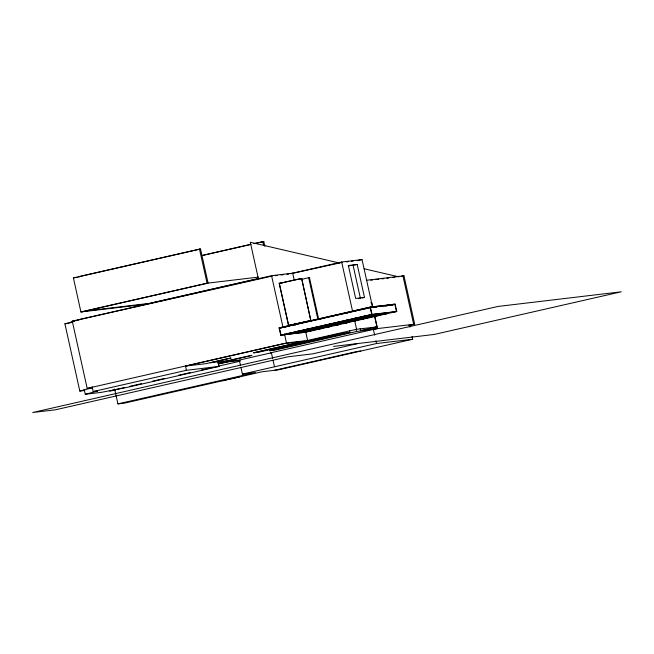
<?xml version="1.0" encoding="UTF-8"?>
<svg xmlns="http://www.w3.org/2000/svg" width="654" height="654" viewBox="0 0 654 654"><rect width="100%" height="100%" fill="white"/><g stroke="black" fill="none" stroke-linecap="round" stroke-linejoin="round"><path stroke-width="0.98" d="M301.649 278.457L310.83 320.574L301.649 278.457L279.193 283.411L288.52 325.455L296.417 324.523M310.977 320.509L288.52 325.455L304.036 322.062M84.709 390.479L79.813 391.059L64.901 323.779L74.417 321.269M73.215 321.801L69.406 322.798L71.376 322.569M79.813 391.059L92.181 387.797L87.178 388.394L72.267 321.114L271.557 275.686L292.69 273.176L341.666 262.009L362.03 259.589L372.559 307.078M84.153 389.326L85.257 394.288L97.626 391.027L93.211 391.55L92.108 386.588M300.824 279.544L309.44 277.533L318.76 319.585M258.559 278.498L145.327 304.306L80.916 311.958L73.403 277.876L199.503 249.125L200.533 249.011L208.086 283.084L81.938 311.844M200.533 249.011L78.464 276.83L80.475 276.593M202.241 255.412L250.866 244.326M253.842 243.648L263.791 241.489L264.87 246.354M203.263 255.297L250.891 244.433M254.864 243.525L263.791 241.489M80.916 311.958L207.065 283.207L258.281 277.116M290.817 273.715L342.459 262.36M357.174 260.701L362.03 259.589M348.206 265.99L357.19 264.478L364.499 297.423L362.046 297.979M401.319 276.299L403.968 275.808L414.685 324.163L408.783 325.512M305.778 332.216L280.746 335.191L279.119 327.834L370.09 307.094L395.122 304.118L396.757 311.484L305.483 332.257M282.054 327.376L372.118 307.216M372.191 307.061L374.325 306.955M287.261 326.542L283.272 327.343M372.298 307.159L375.429 306.824M373.401 307.028L376.532 306.693M373.516 307.118L377.554 306.211M374.619 306.988L379.843 306.301M374.472 307.151L380.865 305.819M378.919 306.374L381.969 305.688L379.99 306.497M379.034 306.464L382.991 305.565M383.219 305.753L385.361 305.639M383.334 305.843L386.457 305.508M384.438 305.712L388.59 304.895M385.656 305.68L389.694 304.764M385.5 305.843L390.871 304.985M385.966 305.859L391.975 304.854M389.956 305.058L393.005 304.372L391.1 305.173M390.07 305.156L394.019 304.249M391.018 305.189L395.122 304.118M280.746 335.191L371.725 314.451L396.757 311.484M87.178 388.394L286.477 342.966L307.609 340.456L356.577 329.289L376.949 326.869L374.538 315.988M217.88 361.466L218.984 366.436L186.398 370.303L185.466 366.101L283.411 343.775L304.543 341.265L254.21 352.735M303.783 341.355L253.45 352.825L258.453 352.236L340.072 333.63L349.923 332.453L349.481 330.458M349.923 332.453L269.661 350.757L274.917 350.127L356.544 331.521L377.513 328.586L374.856 316.618M93.211 391.55L186.398 370.303M218.084 363.076L251.962 355.351L228.483 360.599L210.163 362.774L231.083 358.008L205.83 363.681L185.466 366.101M360.191 328.651L360.624 330.589L376.949 326.869M218.289 363.877L230.143 361.18L239.307 360.092L271.402 352.776L272.644 358.376M218.338 363.984L227.085 361.989M124.644 387.52L109.708 390.928L115.48 390.242M129.623 386.391L141.566 383.661M152.521 381.168L164.473 378.445M178.411 375.265L190.355 372.543M201.309 370.05L213.261 367.319M218.232 366.191L240.141 361.196M218.984 366.436L125.666 387.708L101.035 392.408L85.257 394.288M358.155 343.489L312.694 353.855L288.071 356.782L55.418 409.813L32.7 412.511L497.996 306.448L621.3 291.79L434.117 334.464L333.54 346.416M240.958 367.564L242.413 374.104L376.532 343.53L412.69 339.238L412.069 336.434M114.622 389.04L117.916 403.894L255.313 372.576L242.413 374.104M274.492 370.295L356.798 351.533L360.869 351.051M412.69 339.238L278.571 369.812L261.935 371.783L124.538 403.109L117.916 403.894M301.51 278.522L279.193 283.411L282.16 283.059M305.982 321.637L307.92 321.212M309.44 277.533L308.655 277.68L317.975 319.724M73.403 277.876L77.425 277.402M346.318 261.902L348.247 261.674M351.141 261.33L353.07 261.101M357.19 264.478L348.369 265.532L355.67 298.469L364.499 297.423M272.375 276.029L77.36 320.059L79.126 319.855M275.285 275.686L277.222 275.457M281.106 274.999L283.043 274.762M286.926 274.304L288.864 274.075M86.017 310.912L148.27 303.513M366.861 280.214L403.968 275.808M370.793 280.198L372.805 279.961M375.813 279.601L378.813 279.242M381.822 278.882L383.833 278.645M386.833 278.293L388.844 278.048M392.85 277.574L394.853 277.337M72.267 321.114L77.27 320.517M64.901 323.779L68.809 323.321M358.457 298.584L360.411 298.347L353.111 265.41M370.826 302.761L371.758 302.655L372.649 306.644M370.172 307.445L395.204 304.47M374.162 307.102L376.115 306.873M380.031 306.407L381.985 306.17M385.893 305.704L387.847 305.475M390.781 305.124L392.735 304.895M345.982 312.996L347.936 312.759M320.305 318.85L322.258 318.612M370.826 314.688L395.269 311.786M363.861 316.283L388.296 313.38M362.668 316.552L387.111 313.65M355.694 318.138L380.137 315.236M354.509 318.416L378.944 315.506M279.119 327.834L281.146 327.956M279.961 327.736L279.193 328.185L370.859 307.004M347.536 320.002L371.971 317.1M346.342 320.272L370.785 317.37M339.369 321.866L363.812 318.956M338.183 322.136L362.618 319.226M331.21 323.722L355.645 320.82L355.261 319.07M330.017 323.992L354.46 321.089M323.043 325.586L347.487 322.684M321.858 325.856L346.293 322.953M314.885 327.441L339.32 324.539M313.691 327.719L338.134 324.809M306.718 329.305L331.161 326.403M305.532 329.575L329.968 326.673M298.559 331.169L323.002 328.259M297.366 331.439L321.809 328.529M290.401 333.025L314.836 330.123M289.207 333.295L313.65 330.393M282.234 334.889L306.677 331.979M360.624 330.589L414.685 324.163M271.402 352.776L270.47 352.882L376.491 328.709L376.058 326.763M226.063 362.103L240.1 360.436M238.195 377.105L239.217 376.982L221.919 380.816M339.434 263.022L250.294 242.258L258.461 279.127M364.196 268.786L398.866 276.863M402.946 275.931L413.671 324.286L409.584 325.218L410.001 327.09M394.91 304.511L396.463 311.517M372.036 307.225L279.961 328.095M370.466 307.413L372.02 314.419L281.04 335.159L279.879 329.902M370.09 307.094L371.725 314.451M373.426 329.518L374.668 335.118M375.911 340.726L376.532 343.53M341.666 262.009L352.629 311.484M354.607 320.386L356.577 329.289M356.111 329.583L356.544 331.521M292.69 273.176L294.226 280.1M305.631 331.545L307.609 340.456M294.864 323.141L295.297 325.095M279.34 283.337L288.667 325.39M271.557 275.686L282.969 327.131M284.498 334.063L286.477 342.966M262.777 241.612L263.636 245.503M273.053 360.248L274.508 366.788M239.307 360.092L240.549 365.692M199.503 249.125L207.065 283.207"/></g></svg>
